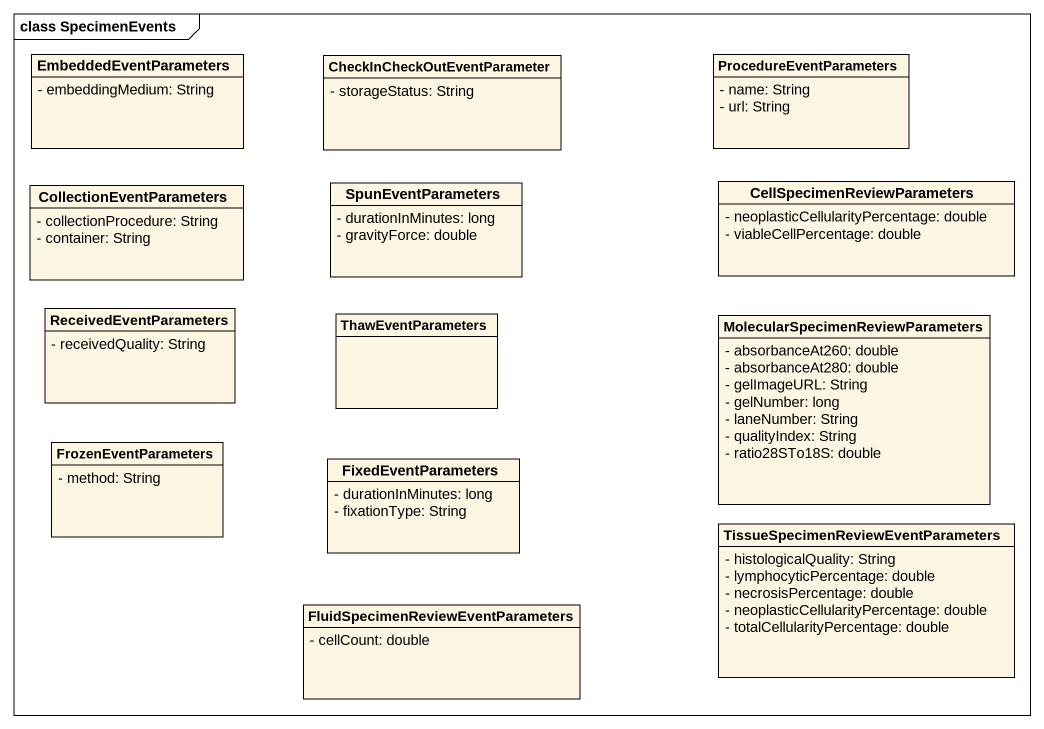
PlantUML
@startuml
mainframe class SpecimenEvents
hide circle
hide empty members
skinparam classAttributeIconSize 0
class EmbeddedEventParameters {
  - embeddingMedium: String
}
class "CheckInCheckOutEventParameter" as CheckInCheckOutEventParamete {
  - storageStatus: String
}
class ProcedureEventParameters {
  - name: String
  - url: String
}
class CollectionEventParameters {
  - collectionProcedure: String
  - container: String
}
class SpunEventParameters {
  - durationInMinutes: long
  - gravityForce: double
}
class CellSpecimenReviewParameters {
  - neoplasticCellularityPercentage: double
  - viableCellPercentage: double
}
class ReceivedEventParameters {
  - receivedQuality: String
}
class ThawEventParameters
class "MolecularSpecimenReviewParameters" as MolecularSpecimenReviewParam {
  - absorbanceAt260: double
  - absorbanceAt280: double
  - gelImageURL: String
  - gelNumber: long
  - laneNumber: String
  - qualityIndex: String
  - ratio28STo18S: double
}
class FrozenEventParameters {
  - method: String
}
class FixedEventParameters {
  - durationInMinutes: long
  - fixationType: String
}
class "TissueSpecimenReviewEventParameters" as TissueSpecimenReviewEventPar {
  - histologicalQuality: String
  - lymphocyticPercentage: double
  - necrosisPercentage: double
  - neoplasticCellularityPercentage: double
  - totalCellularityPercentage: double
}
class "FluidSpecimenReviewEventParameters" as FluidSpecimenReviewEventPara {
  - cellCount: double
}
@enduml
